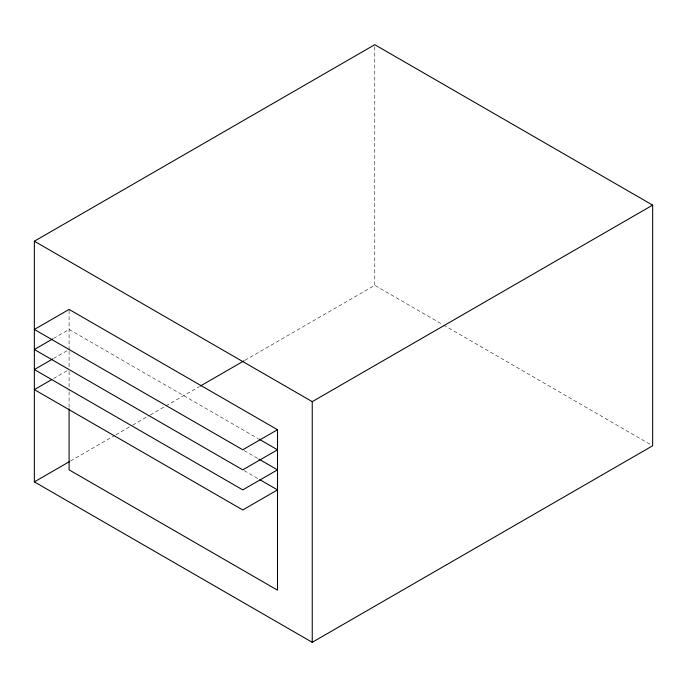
<?xml version="1.0" encoding="UTF-8"?>
<svg xmlns="http://www.w3.org/2000/svg" width="687" height="687" viewBox="0 0 687 687"><rect width="100%" height="100%" fill="white"/><g stroke="black" fill="none" stroke-linecap="round" stroke-linejoin="round"><path stroke-width="0.52" stroke-dasharray="3.44 2.58" d="M53.552 338.433L69.095 329.459L258.054 438.555M53.552 358.485L67.266 350.568M53.552 378.537L68.176 370.095M70.529 460.986L115.055 435.283M115.983 434.751L131.749 425.648M132.677 425.107L149.371 415.472M150.298 414.931L199.462 386.549M244.907 360.314L374.767 285.345L442.608 324.513M443.536 325.045L650.787 444.704M244.16 450.586L258.054 458.607M244.16 470.638L258.982 479.2M374.767 46.828L374.767 285.345M69.095 310.472L69.095 350.044M69.095 351.117L69.095 367.159M69.095 371.435L69.095 390.688M69.095 391.762L69.095 407.803"/><path stroke-width="1.03" d="M34.359 241.214L374.767 44.689L652.65 205.121L652.65 445.777L312.242 642.311L34.359 481.87L34.359 241.214L312.242 401.655L652.65 205.121M52.641 338.957L34.359 349.511L242.769 469.839L277.505 449.787L258.982 439.087M52.641 359.009L34.359 369.563L242.769 489.891L277.505 469.839L258.982 459.139M51.723 379.593L34.359 389.623L242.769 509.952L277.505 489.891L259.901 479.732M34.359 481.87L69.602 461.527M200.389 386.017L243.979 360.847M277.505 429.727L242.769 449.787L34.359 329.459L69.095 309.408L277.505 429.727L277.505 590.167L69.095 469.839L69.095 408.877M312.242 401.655L312.242 642.311"/></g></svg>
